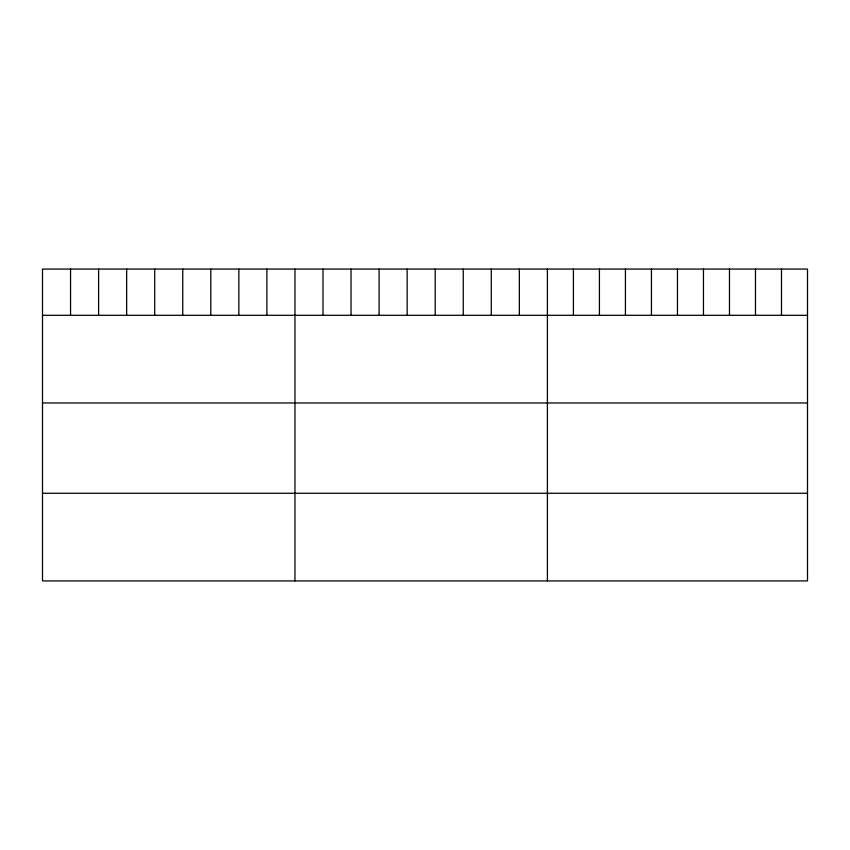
<?xml version="1.0" encoding="UTF-8"?>
<svg xmlns="http://www.w3.org/2000/svg" width="850" height="850" viewBox="0 0 850 850"><rect width="100%" height="100%" fill="white"/><g stroke="black" fill="none" stroke-linecap="round" stroke-linejoin="round"><path stroke-width="1.27" d="M807.5 315.308L807.5 580.922L42.5 580.922L42.5 269.078L807.5 269.078L807.5 315.308L42.5 315.308M42.5 402.964L807.5 402.964M42.5 493.266L807.5 493.266M781.49 269.078L781.49 315.308M755.48 269.078L755.48 315.308M729.47 269.078L729.47 315.308M703.46 269.078L703.46 315.308M677.45 269.078L677.45 315.308M651.44 269.078L651.44 315.308M625.43 269.078L625.43 315.308M599.42 269.078L599.42 315.308M573.41 269.078L573.41 315.308M547.4 269.078L547.4 580.922M519.35 269.078L519.35 315.308M491.3 269.078L491.3 315.308M463.25 269.078L463.25 315.308M435.2 269.078L435.2 315.308M407.15 269.078L407.15 315.308M379.1 269.078L379.1 315.308M351.05 269.078L351.05 315.308M323 269.078L323 315.308M294.95 269.078L294.95 580.922M266.9 269.078L266.9 315.308M238.85 269.078L238.85 315.308M210.8 269.078L210.8 315.308M182.75 269.078L182.75 315.308M154.7 269.078L154.7 315.308M126.65 269.078L126.65 315.308M98.6 269.078L98.6 315.308M70.55 269.078L70.55 315.308"/></g></svg>
